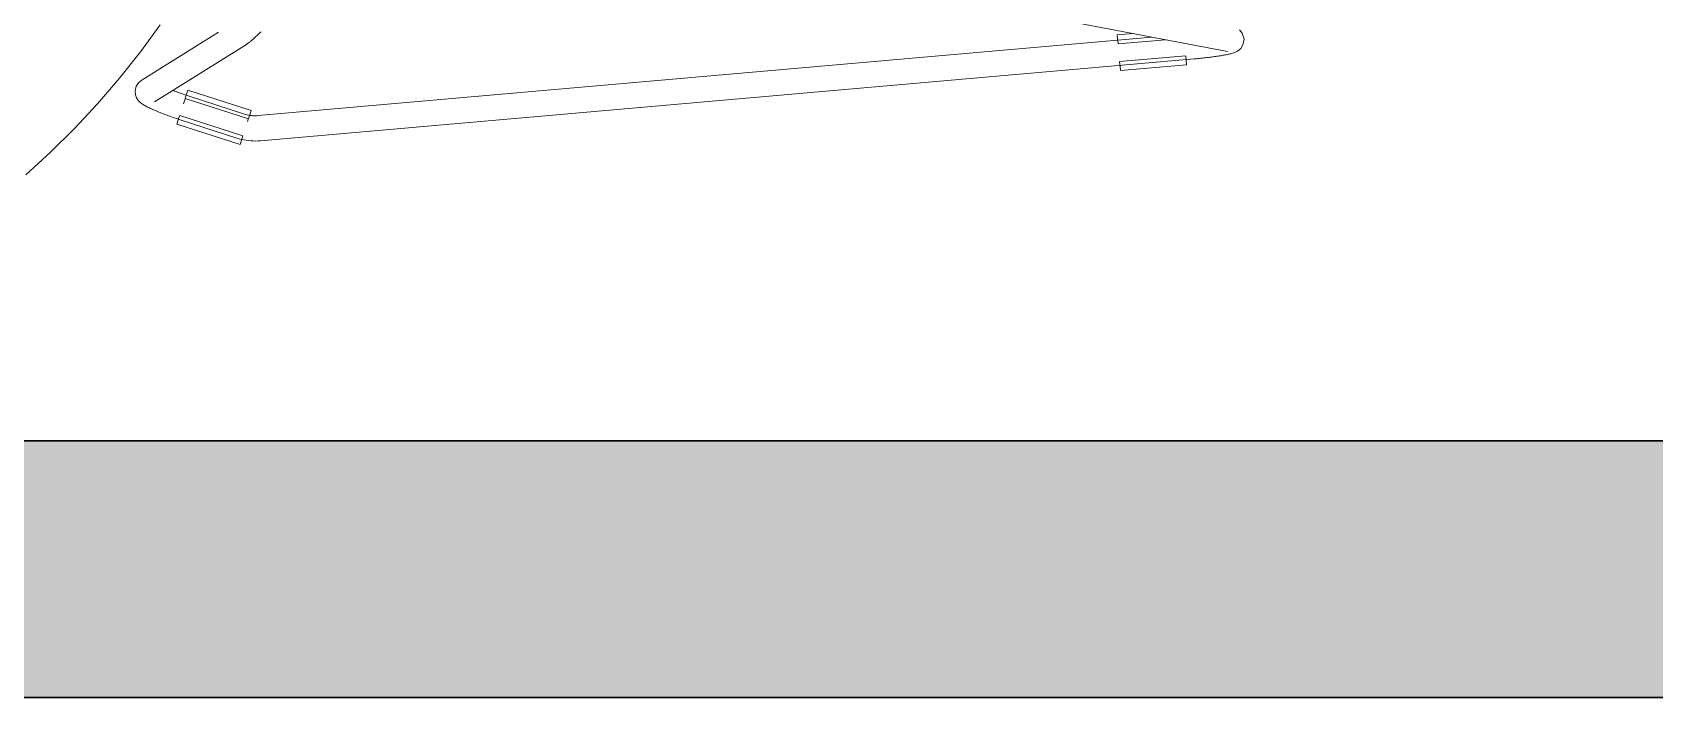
# Model space of a CAD drawing. Header units: millimetres. Extents: x 155927 to 317870, y -36033 to 97293.
# Drawn here: x 228345 to 229115, y 15109 to 15425 of the extents above; entities that cross this region are included whole.
import ezdxf

# ---------------------------------------------------------------- set-up
doc = ezdxf.new("R2010")
doc.units = ezdxf.units.MM
doc.header["$MEASUREMENT"] = 0
for name, color, linetype, lineweight in [('A-WALL', 7, 'CONTINUOUS', 9), ('A-WALL-PATT', 7, 'CONTINUOUS', 9), ('I-FURN', 8, 'CONTINUOUS', 9)]:
    doc.layers.add(name, color=color, linetype=linetype, lineweight=lineweight)

msp = doc.modelspace()

# ---------------------------------------------------------------- hatches: boundary and pattern name
at = {"layer": 'A-WALL-PATT'}
h = msp.add_hatch(color=256, dxfattribs=at)
h.paths.add_polyline_path([(227144.28, 15108.61), (229286.13, 15108.61), (229286.13, 15230.61), (226472.83, 15230.61), (226472.83, 15108.61), (226843.55, 15108.61)], flags=0)
h.paths.add_polyline_path([(230351.83, 15108.61), (230351.83, 15230.61), (230296.13, 15230.61), (230296.13, 15108.61)], flags=0)

# ---------------------------------------------------------------- linework, layer by layer
at = {"layer": 'A-WALL', "lineweight": 30}
for p, q in [((229286.13, 15230.61), (226878.08, 15230.61)), ((226472.83, 15108.61), (229286.13, 15108.61))]:
    msp.add_line(p, q, dxfattribs=at)
at = {"layer": 'I-FURN'}
for p, q in [((228396.41, 15415.43), (228405.84, 15428.35)), ((228813.33, 15434.45), (228912.62, 15415.64)), ((228433.56, 15424.9), (228396.79, 15401.87)), ((228448.73, 15420.54), (228449, 15420.76)), ((228449, 15420.76), (228449.28, 15421.01)), ((228449.28, 15421.01), (228449.57, 15421.27)), ((228449.57, 15421.27), (228449.88, 15421.54)), ((228449.88, 15421.54), (228450.2, 15421.82)), ((228450.2, 15421.82), (228450.54, 15422.13)), ((228450.54, 15422.13), (228450.89, 15422.44)), ((228450.89, 15422.44), (228451.25, 15422.77)), ((228451.25, 15422.77), (228451.63, 15423.11)), ((228451.63, 15423.11), (228452.02, 15423.47)), ((228452.02, 15423.47), (228452.42, 15423.84)), ((228876.75, 15422.45), (228452.4, 15385.17)), ((228452.42, 15423.84), (228452.84, 15424.22)), ((228452.84, 15424.22), (228453.26, 15424.61)), ((228453.26, 15424.61), (228453.7, 15425.01)), ((228868.17, 15424.19), (228860.27, 15423.5)), ((228860.45, 15421.45), (228860.27, 15423.5)), ((228860.63, 15419.39), (228860.45, 15421.45)), ((228860.64, 15419.26), (228883.12, 15421.24)), ((228919.62, 15424.29), (228918.29, 15425.87)), ((228919.62, 15424.29), (228920.45, 15421.54)), ((228920.45, 15421.54), (228919.97, 15418.78)), ((228386.46, 15402.9), (228396.41, 15415.43)), ((228403.17, 15391.7), (228446.75, 15419)), ((228446.75, 15419), (228447.08, 15419.22)), ((228447.08, 15419.22), (228447.33, 15419.4)), ((228447.33, 15419.4), (228447.56, 15419.58)), ((228447.56, 15419.58), (228447.78, 15419.75)), ((228447.78, 15419.75), (228448.01, 15419.93)), ((228448.01, 15419.93), (228448.24, 15420.12)), ((228448.24, 15420.12), (228448.48, 15420.32)), ((228448.48, 15420.32), (228448.73, 15420.54)), ((228892.8, 15413.58), (228861.39, 15410.82)), ((228892.81, 15413.45), (228892.99, 15411.39)), ((228904.94, 15413.03), (228904.25, 15412.94)), ((228905.62, 15413.11), (228904.94, 15413.03)), ((228906.28, 15413.2), (228905.62, 15413.11)), ((228906.93, 15413.29), (228906.28, 15413.2)), ((228907.56, 15413.38), (228906.93, 15413.29)), ((228908.18, 15413.47), (228907.56, 15413.38)), ((228908.78, 15413.56), (228908.18, 15413.47)), ((228909.37, 15413.65), (228908.78, 15413.56)), ((228909.94, 15413.74), (228909.37, 15413.65)), ((228910.49, 15413.84), (228909.94, 15413.74)), ((228911.02, 15413.93), (228910.49, 15413.84)), ((228911.54, 15414.02), (228911.02, 15413.93)), ((228912.03, 15414.12), (228911.54, 15414.02)), ((228912.51, 15414.22), (228912.03, 15414.12)), ((228912.97, 15414.31), (228912.51, 15414.22)), ((228913.41, 15414.41), (228912.97, 15414.31)), ((228913.84, 15414.51), (228913.41, 15414.41)), ((228914.25, 15414.61), (228913.84, 15414.51)), ((228914.66, 15414.72), (228914.25, 15414.61)), ((228915.05, 15414.84), (228914.66, 15414.72)), ((228915.45, 15414.96), (228915.05, 15414.84)), ((228915.85, 15415.1), (228915.45, 15414.96)), ((228916.28, 15415.27), (228915.85, 15415.1)), ((228916.75, 15415.49), (228916.28, 15415.27)), ((228917.32, 15415.79), (228916.75, 15415.49)), ((228918.02, 15416.27), (228917.32, 15415.79)), ((228918.93, 15417.13), (228918.02, 15416.27)), ((228919.97, 15418.78), (228918.93, 15417.13)), ((228453.45, 15373.21), (228896.77, 15412.16)), ((228861.58, 15408.63), (228861.4, 15410.69)), ((228861.76, 15406.58), (228861.58, 15408.63)), ((228893.17, 15409.34), (228861.76, 15406.58)), ((228892.99, 15411.39), (228893.17, 15409.34)), ((228896.93, 15412.17), (228896.77, 15412.16)), ((228897.68, 15412.24), (228896.93, 15412.17)), ((228898.44, 15412.31), (228897.68, 15412.24)), ((228899.18, 15412.38), (228898.44, 15412.31)), ((228899.93, 15412.46), (228899.18, 15412.38)), ((228900.67, 15412.53), (228899.93, 15412.46)), ((228901.4, 15412.61), (228900.67, 15412.53)), ((228902.13, 15412.69), (228901.4, 15412.61)), ((228902.84, 15412.77), (228902.13, 15412.69)), ((228903.55, 15412.86), (228902.84, 15412.77)), ((228904.25, 15412.94), (228903.55, 15412.86)), ((228376.02, 15390.78), (228386.46, 15402.9)), ((228394.45, 15399.24), (228393.86, 15397.01)), ((228395.67, 15400.97), (228394.45, 15399.24)), ((228395.67, 15400.97), (228396.79, 15401.87)), ((228365.11, 15379.08), (228376.02, 15390.78)), ((228393.86, 15397.01), (228394.03, 15395.04)), ((228394.03, 15395.04), (228394.56, 15393.66)), ((228394.56, 15393.66), (228395.12, 15392.75)), ((228395.12, 15392.75), (228395.64, 15392.12)), ((228395.64, 15392.12), (228396.11, 15391.65)), ((228396.11, 15391.65), (228396.53, 15391.28)), ((228396.53, 15391.28), (228396.94, 15390.97)), ((228396.94, 15390.97), (228397.33, 15390.69)), ((228397.33, 15390.69), (228397.71, 15390.44)), ((228397.71, 15390.44), (228398.11, 15390.2)), ((228398.11, 15390.2), (228398.5, 15389.96)), ((228398.5, 15389.96), (228398.92, 15389.73)), ((228412.05, 15397.06), (228412.67, 15396.83)), ((228412.67, 15396.83), (228413.31, 15396.59)), ((228413.31, 15396.59), (228413.96, 15396.36)), ((228413.96, 15396.36), (228414.61, 15396.12)), ((228414.61, 15396.12), (228415.28, 15395.89)), ((228415.28, 15395.89), (228415.95, 15395.65)), ((228415.95, 15395.65), (228416.63, 15395.42)), ((228416.63, 15395.42), (228417.32, 15395.19)), ((228417.64, 15393.2), (228416.84, 15390.72)), ((228417.32, 15395.19), (228418.01, 15394.96)), ((228417.67, 15393.3), (228447.68, 15383.61)), ((228417.71, 15393.42), (228418.35, 15395.39)), ((228418.01, 15394.96), (228418.7, 15394.73)), ((228418.35, 15395.39), (228418.98, 15397.34)), ((228418.7, 15394.73), (228419.03, 15394.62)), ((228448.99, 15387.65), (228418.98, 15397.34)), ((228445.84, 15385.91), (228419.03, 15394.62)), ((228398.92, 15389.73), (228399.34, 15389.5)), ((228399.34, 15389.5), (228399.78, 15389.27)), ((228399.78, 15389.27), (228400.24, 15389.04)), ((228400.24, 15389.04), (228400.71, 15388.81)), ((228400.71, 15388.81), (228401.2, 15388.58)), ((228401.2, 15388.58), (228401.71, 15388.34)), ((228401.71, 15388.34), (228402.24, 15388.11)), ((228402.24, 15388.11), (228402.78, 15387.87)), ((228402.78, 15387.87), (228403.35, 15387.62)), ((228403.35, 15387.62), (228403.93, 15387.38)), ((228403.93, 15387.38), (228404.52, 15387.13)), ((228404.52, 15387.13), (228405.13, 15386.88)), ((228405.13, 15386.88), (228405.76, 15386.63)), ((228405.76, 15386.63), (228406.4, 15386.38)), ((228406.4, 15386.38), (228407.05, 15386.13)), ((228407.05, 15386.13), (228407.72, 15385.87)), ((228407.72, 15385.87), (228408.39, 15385.62)), ((228408.39, 15385.62), (228409.08, 15385.36)), ((228409.08, 15385.36), (228409.78, 15385.11)), ((228409.78, 15385.11), (228410.49, 15384.85)), ((228410.49, 15384.85), (228411.2, 15384.6)), ((228411.2, 15384.6), (228411.93, 15384.35)), ((228411.93, 15384.35), (228412.65, 15384.1)), ((228412.65, 15384.1), (228413.39, 15383.85)), ((228413.39, 15383.85), (228414.12, 15383.6)), ((228413.76, 15381.19), (228414.39, 15383.14)), ((228414.12, 15383.6), (228414.86, 15383.36)), ((228414.39, 15383.14), (228415.03, 15385.11)), ((228414.86, 15383.36), (228415.32, 15383.21)), ((228445.07, 15375.54), (228415.07, 15385.23)), ((228415.32, 15383.21), (228442.14, 15374.5)), ((228445.87, 15385.9), (228445.84, 15385.91)), ((228446.5, 15385.71), (228445.87, 15385.9)), ((228447.14, 15385.54), (228446.5, 15385.71)), ((228447.79, 15385.4), (228447.14, 15385.54)), ((228447.65, 15383.51), (228447.27, 15382.35)), ((228448.36, 15385.7), (228447.72, 15383.73)), ((228448.44, 15385.29), (228447.79, 15385.4)), ((228448.99, 15387.65), (228448.36, 15385.7)), ((228449.1, 15385.2), (228448.44, 15385.29)), ((228449.76, 15385.14), (228449.1, 15385.2)), ((228450.42, 15385.11), (228449.76, 15385.14)), ((228451.08, 15385.1), (228450.42, 15385.11)), ((228451.74, 15385.12), (228451.08, 15385.1)), ((228452.4, 15385.16), (228451.74, 15385.12)), ((228353.74, 15367.83), (228365.11, 15379.08)), ((228443.77, 15371.5), (228413.76, 15381.19)), ((228442.14, 15374.5), (228443.23, 15374.16)), ((228445.04, 15375.42), (228444.4, 15373.45)), ((228341.92, 15357.04), (228353.74, 15367.83)), ((228443.23, 15374.16), (228444.34, 15373.88)), ((228444.4, 15373.45), (228443.77, 15371.5)), ((228444.34, 15373.88), (228445.45, 15373.63)), ((228445.45, 15373.63), (228446.58, 15373.44)), ((228446.58, 15373.44), (228447.71, 15373.28)), ((228447.71, 15373.28), (228448.85, 15373.18)), ((228448.85, 15373.18), (228449.99, 15373.12)), ((228449.99, 15373.12), (228451.13, 15373.1)), ((228451.13, 15373.1), (228452.27, 15373.13)), ((228452.27, 15373.13), (228453.41, 15373.21)), ((228453.41, 15373.21), (228453.45, 15373.21))]:
    msp.add_line(p, q, dxfattribs=at)

doc.saveas('drawing.dxf')
